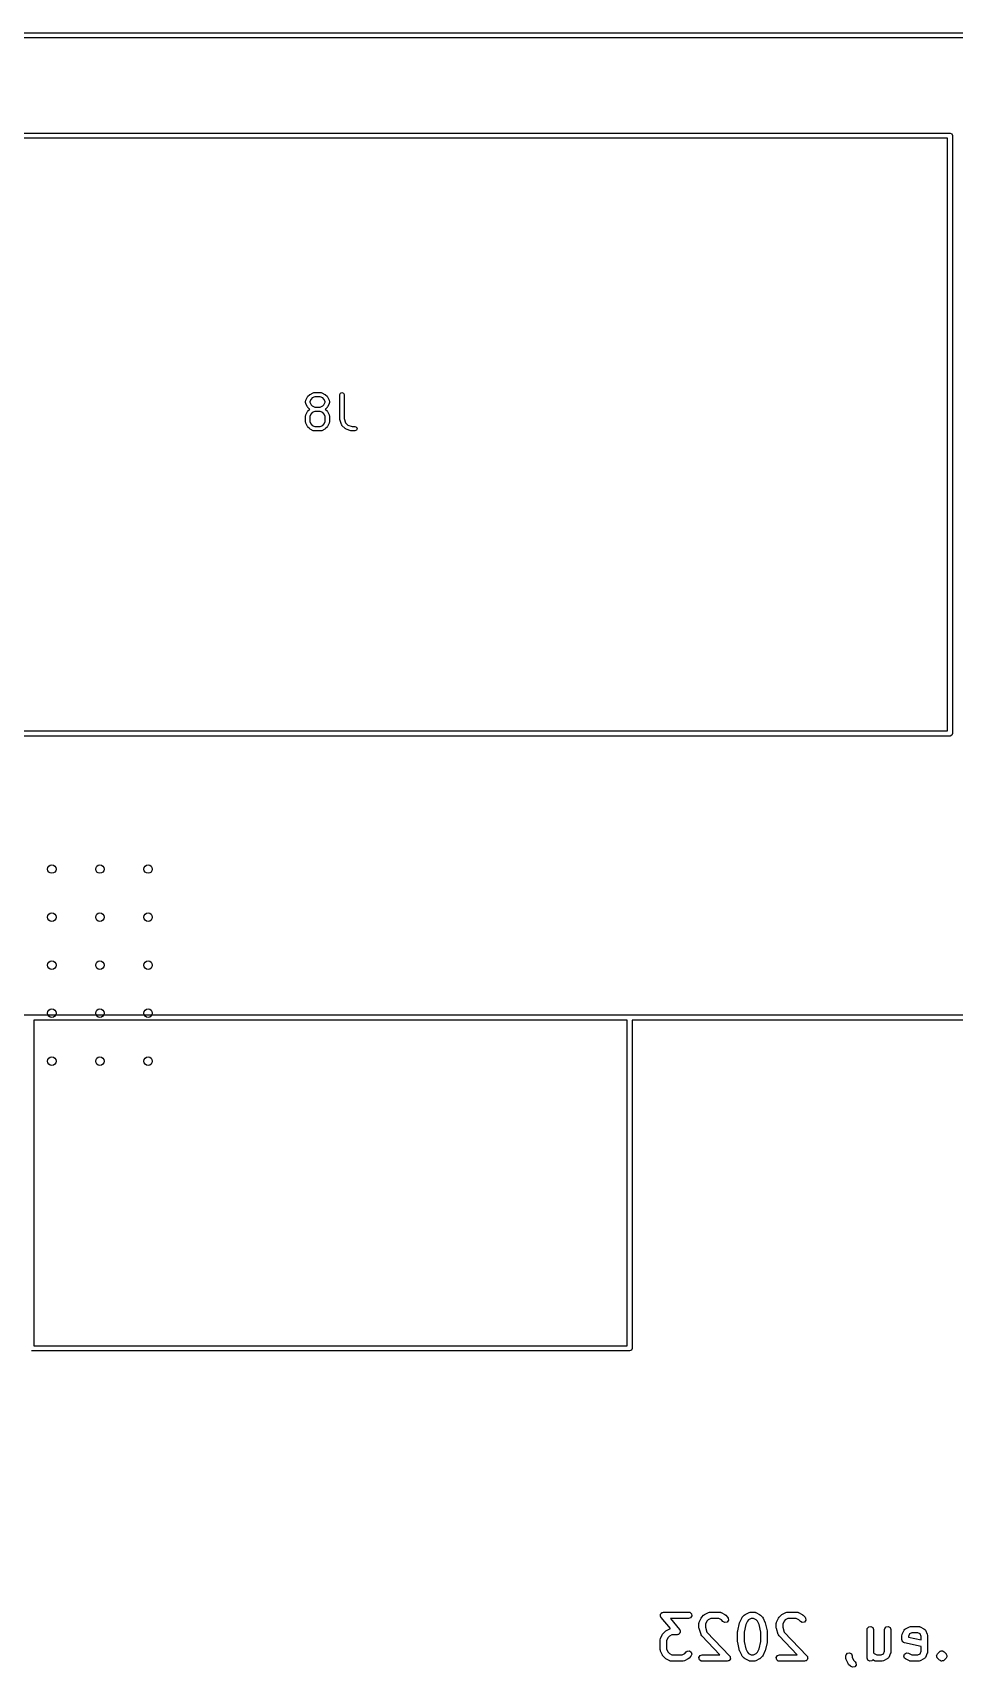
# Model space of a CAD drawing. Extents: x 0.03 to 2.76, y -2.35 to -0.04.
# Drawn here: x 1.136 to 1.985, y -2.347 to -0.84 of the extents above; entities that cross this region are included whole.
import ezdxf

# ---------------------------------------------------------------- set-up
doc = ezdxf.new("R2010")
doc.units = 0
doc.header["$MEASUREMENT"] = 0
doc.layers.add('BLACK', color=7, linetype='CONTINUOUS')

msp = doc.modelspace()

# ---------------------------------------------------------------- linework, layer by layer
at = {"layer": 'BLACK', "linetype": 'CONTINUOUS'}
for p, q in [((0.7311, -0.8396), (2.0894, -0.8396)), ((2.087, -0.8443), (0.7335, -0.8443)), ((0.8394, -0.9321), (1.9811, -0.9321)), ((1.9811, -0.9321), (1.9828, -0.9328)), ((1.9828, -0.9328), (1.9835, -0.9344)), ((1.9787, -0.9368), (0.8417, -0.9368)), ((1.9787, -1.4833), (1.9787, -0.9368)), ((1.9835, -0.9344), (1.9835, -1.4856)), ((1.3875, -1.1783), (1.389, -1.1753)), ((1.389, -1.1753), (1.3892, -1.1751)), ((1.3892, -1.1751), (1.3894, -1.1748)), ((1.3894, -1.1748), (1.3908, -1.1733)), ((1.3908, -1.1733), (1.3912, -1.1732)), ((1.3912, -1.1732), (1.3914, -1.173)), ((1.3914, -1.173), (1.3944, -1.1715)), ((1.3957, -1.1752), (1.3934, -1.1763)), ((1.3944, -1.1715), (1.3948, -1.1714)), ((1.3948, -1.1714), (1.3952, -1.1713)), ((1.3952, -1.1713), (1.4012, -1.1713)), ((1.4008, -1.1752), (1.3957, -1.1752)), ((1.4031, -1.1763), (1.4008, -1.1752)), ((1.4012, -1.1713), (1.4017, -1.1714)), ((1.4017, -1.1714), (1.4021, -1.1715)), ((1.4021, -1.1715), (1.4051, -1.173)), ((1.4051, -1.173), (1.4053, -1.1732)), ((1.4053, -1.1732), (1.4056, -1.1733)), ((1.4056, -1.1733), (1.4071, -1.1748)), ((1.4071, -1.1748), (1.4072, -1.1751)), ((1.4072, -1.1751), (1.4075, -1.1753)), ((1.4075, -1.1753), (1.409, -1.1783)), ((1.4188, -1.1732), (1.4193, -1.1718)), ((1.4188, -1.1957), (1.4188, -1.1732)), ((1.4193, -1.1718), (1.4207, -1.1713)), ((1.4207, -1.1713), (1.4221, -1.1718)), ((1.4221, -1.1718), (1.4227, -1.1732)), ((1.4227, -1.1732), (1.4227, -1.1954)), ((1.3873, -1.1792), (1.3875, -1.1788)), ((1.3873, -1.1807), (1.3873, -1.1792)), ((1.3875, -1.1811), (1.3873, -1.1807)), ((1.3875, -1.1788), (1.3875, -1.1783)), ((1.3875, -1.1816), (1.3875, -1.1811)), ((1.389, -1.1846), (1.3875, -1.1816)), ((1.3875, -1.1918), (1.389, -1.1888)), ((1.3892, -1.1848), (1.389, -1.1846)), ((1.389, -1.1888), (1.3892, -1.1886)), ((1.3894, -1.1851), (1.3892, -1.1848)), ((1.3892, -1.1886), (1.3894, -1.1883)), ((1.3908, -1.1866), (1.3894, -1.1851)), ((1.3894, -1.1883), (1.3908, -1.1868)), ((1.3911, -1.1867), (1.3908, -1.1866)), ((1.3908, -1.1868), (1.3911, -1.1867)), ((1.3924, -1.1774), (1.3912, -1.1797)), ((1.3912, -1.1797), (1.3912, -1.1803)), ((1.3912, -1.1803), (1.3924, -1.1826)), ((1.3934, -1.1763), (1.3924, -1.1774)), ((1.3924, -1.1826), (1.3934, -1.1836)), ((1.3934, -1.1898), (1.3924, -1.1909)), ((1.3934, -1.1836), (1.3957, -1.1847)), ((1.3957, -1.1887), (1.3934, -1.1898)), ((1.3957, -1.1847), (1.4008, -1.1847)), ((1.4008, -1.1887), (1.3957, -1.1887)), ((1.4008, -1.1847), (1.4031, -1.1836)), ((1.4031, -1.1898), (1.4008, -1.1887)), ((1.4041, -1.1774), (1.4031, -1.1763)), ((1.4031, -1.1836), (1.4041, -1.1826)), ((1.4041, -1.1909), (1.4031, -1.1898)), ((1.4053, -1.1797), (1.4041, -1.1774)), ((1.4041, -1.1826), (1.4053, -1.1803)), ((1.4053, -1.1803), (1.4053, -1.1797)), ((1.4056, -1.1866), (1.4054, -1.1867)), ((1.4054, -1.1867), (1.4056, -1.1868)), ((1.4071, -1.1851), (1.4056, -1.1866)), ((1.4056, -1.1868), (1.4071, -1.1883)), ((1.4072, -1.1848), (1.4071, -1.1851)), ((1.4071, -1.1883), (1.4072, -1.1886)), ((1.4075, -1.1846), (1.4072, -1.1848)), ((1.4072, -1.1886), (1.4075, -1.1888)), ((1.409, -1.1816), (1.4075, -1.1846)), ((1.4075, -1.1888), (1.409, -1.1918)), ((1.409, -1.1783), (1.409, -1.1788)), ((1.409, -1.1788), (1.4092, -1.1792)), ((1.4092, -1.1807), (1.409, -1.1811)), ((1.409, -1.1811), (1.409, -1.1816)), ((1.4092, -1.1792), (1.4092, -1.1807)), ((1.3873, -1.1927), (1.3875, -1.1923)), ((1.3873, -1.1987), (1.3873, -1.1927)), ((1.3875, -1.1991), (1.3873, -1.1987)), ((1.3875, -1.1923), (1.3875, -1.1918)), ((1.3875, -1.1996), (1.3875, -1.1991)), ((1.389, -1.2026), (1.3875, -1.1996)), ((1.3892, -1.2028), (1.389, -1.2026)), ((1.3894, -1.2031), (1.3892, -1.2028)), ((1.3908, -1.2046), (1.3894, -1.2031)), ((1.3912, -1.2047), (1.3908, -1.2046)), ((1.3924, -1.1909), (1.3912, -1.1932)), ((1.3912, -1.1932), (1.3912, -1.1983)), ((1.3912, -1.1983), (1.3924, -1.2006)), ((1.3914, -1.205), (1.3912, -1.2047)), ((1.3944, -1.2065), (1.3914, -1.205)), ((1.3924, -1.2006), (1.3934, -1.2016)), ((1.3934, -1.2016), (1.3957, -1.2027)), ((1.3957, -1.2027), (1.4008, -1.2027)), ((1.4008, -1.2027), (1.4031, -1.2016)), ((1.4051, -1.205), (1.4021, -1.2065)), ((1.4031, -1.2016), (1.4041, -1.2006)), ((1.4053, -1.1932), (1.4041, -1.1909)), ((1.4041, -1.2006), (1.4053, -1.1983)), ((1.4053, -1.2047), (1.4051, -1.205)), ((1.4053, -1.1983), (1.4053, -1.1932)), ((1.4056, -1.2046), (1.4053, -1.2047)), ((1.4071, -1.2031), (1.4056, -1.2046)), ((1.4072, -1.2028), (1.4071, -1.2031)), ((1.4075, -1.2026), (1.4072, -1.2028)), ((1.409, -1.1996), (1.4075, -1.2026)), ((1.409, -1.1918), (1.409, -1.1923)), ((1.409, -1.1923), (1.4092, -1.1927)), ((1.4092, -1.1987), (1.409, -1.1991)), ((1.409, -1.1991), (1.409, -1.1996)), ((1.4092, -1.1927), (1.4092, -1.1987)), ((1.4189, -1.196), (1.4188, -1.1957)), ((1.4189, -1.1963), (1.4189, -1.196)), ((1.4204, -1.2008), (1.4189, -1.1963)), ((1.4207, -1.2012), (1.4204, -1.2008)), ((1.4208, -1.2016), (1.4207, -1.2012)), ((1.4238, -1.2046), (1.4208, -1.2016)), ((1.4227, -1.1954), (1.424, -1.1992)), ((1.4243, -1.2048), (1.4238, -1.2046)), ((1.424, -1.1992), (1.4263, -1.2015)), ((1.4246, -1.2051), (1.4243, -1.2048)), ((1.4291, -1.2066), (1.4246, -1.2051)), ((1.4263, -1.2015), (1.4301, -1.2027)), ((1.4301, -1.2027), (1.4327, -1.2027)), ((1.4327, -1.2027), (1.4341, -1.2033)), ((1.4341, -1.2033), (1.4347, -1.2047)), ((1.4347, -1.2047), (1.4341, -1.2061)), ((1.3948, -1.2065), (1.3944, -1.2065)), ((1.3952, -1.2067), (1.3948, -1.2065)), ((1.4012, -1.2067), (1.3952, -1.2067)), ((1.4017, -1.2065), (1.4012, -1.2067)), ((1.4021, -1.2065), (1.4017, -1.2065)), ((1.4294, -1.2066), (1.4291, -1.2066)), ((1.4297, -1.2067), (1.4294, -1.2066)), ((1.4327, -1.2067), (1.4297, -1.2067)), ((1.4341, -1.2061), (1.4327, -1.2067)), ((1.9811, -1.488), (0.8394, -1.488)), ((0.8417, -1.4833), (1.9787, -1.4833)), ((1.9828, -1.4873), (1.9811, -1.488)), ((1.9835, -1.4856), (1.9828, -1.4873)), ((0.7335, -1.7451), (2.087, -1.7451)), ((1.137, -1.7498), (1.137, -2.0502)), ((1.6835, -1.7498), (1.137, -1.7498)), ((1.6835, -2.0502), (1.6835, -1.7498)), ((2.0894, -1.7498), (1.6882, -1.7498)), ((1.6882, -1.7498), (1.6882, -2.0526)), ((1.6858, -2.0549), (1.1346, -2.0549)), ((1.137, -2.0502), (1.6835, -2.0502)), ((1.6875, -2.0542), (1.6858, -2.0549)), ((1.6882, -2.0526), (1.6875, -2.0542)), ((1.7142, -2.2981), (1.7143, -2.2979)), ((1.7143, -2.2988), (1.7142, -2.2981)), ((1.7143, -2.2976), (1.7148, -2.297)), ((1.7143, -2.2979), (1.7143, -2.2976)), ((1.7143, -2.2996), (1.7143, -2.2988)), ((1.7145, -2.3), (1.7143, -2.2996)), ((1.7145, -2.3001), (1.7145, -2.3)), ((1.7146, -2.3002), (1.7145, -2.3001)), ((1.7148, -2.3005), (1.7146, -2.3002)), ((1.7148, -2.297), (1.7152, -2.2963)), ((1.7234, -2.3108), (1.7148, -2.3005)), ((1.7152, -2.2963), (1.7154, -2.2963)), ((1.7154, -2.2963), (1.7156, -2.2961)), ((1.7156, -2.2961), (1.7164, -2.2959)), ((1.7164, -2.2959), (1.7171, -2.2957)), ((1.7171, -2.2957), (1.7402, -2.2957)), ((1.7402, -2.3016), (1.7234, -2.3016)), ((1.7234, -2.3016), (1.7318, -2.3117)), ((1.7402, -2.2957), (1.7412, -2.2958)), ((1.7421, -2.3009), (1.7402, -2.3016)), ((1.7412, -2.2958), (1.7428, -2.2971)), ((1.7431, -2.2991), (1.7421, -2.3009)), ((1.7428, -2.2971), (1.7431, -2.2991)), ((1.7498, -2.3061), (1.7499, -2.3051)), ((1.7499, -2.3051), (1.75, -2.305)), ((1.75, -2.3049), (1.7518, -2.3011)), ((1.75, -2.305), (1.75, -2.3049)), ((1.7518, -2.3011), (1.7523, -2.3004)), ((1.7523, -2.3004), (1.7524, -2.3003)), ((1.7524, -2.3003), (1.7541, -2.2985)), ((1.7541, -2.2985), (1.7549, -2.2979)), ((1.7549, -2.2979), (1.7585, -2.296)), ((1.7549, -2.2979), (1.7549, -2.2979)), ((1.757, -2.3041), (1.7557, -2.3068)), ((1.7581, -2.3029), (1.757, -2.3041)), ((1.7606, -2.3016), (1.7581, -2.3029)), ((1.7585, -2.296), (1.7594, -2.2957)), ((1.7594, -2.2957), (1.7596, -2.2957)), ((1.7596, -2.2957), (1.7598, -2.2957)), ((1.7598, -2.2957), (1.7687, -2.2957)), ((1.768, -2.3016), (1.7606, -2.3016)), ((1.7705, -2.3029), (1.768, -2.3016)), ((1.7687, -2.2957), (1.7697, -2.2958)), ((1.7697, -2.2958), (1.7699, -2.296)), ((1.7699, -2.296), (1.7701, -2.296)), ((1.7701, -2.296), (1.7737, -2.2979)), ((1.7719, -2.3044), (1.7705, -2.3029)), ((1.7737, -2.3053), (1.7719, -2.3044)), ((1.7737, -2.2979), (1.7744, -2.2984)), ((1.7757, -2.3048), (1.7737, -2.3053)), ((1.7744, -2.2984), (1.7744, -2.2985)), ((1.7744, -2.2985), (1.7762, -2.3003)), ((1.7769, -2.3032), (1.7757, -2.3048)), ((1.7762, -2.3003), (1.7768, -2.3012)), ((1.7768, -2.3012), (1.7769, -2.3032)), ((1.7855, -2.3129), (1.7872, -2.3054)), ((1.7872, -2.3054), (1.7874, -2.305)), ((1.7874, -2.3049), (1.7892, -2.3011)), ((1.7874, -2.305), (1.7874, -2.3049)), ((1.7892, -2.3011), (1.7897, -2.3004)), ((1.7897, -2.3003), (1.7915, -2.2985)), ((1.7897, -2.3004), (1.7897, -2.3003)), ((1.7915, -2.2985), (1.7923, -2.2979)), ((1.7923, -2.2979), (1.7959, -2.296)), ((1.7923, -2.2979), (1.7923, -2.2979)), ((1.7944, -2.3041), (1.7929, -2.3071)), ((1.7955, -2.3029), (1.7944, -2.3041)), ((1.798, -2.3016), (1.7955, -2.3029)), ((1.7959, -2.296), (1.7968, -2.2957)), ((1.7968, -2.2957), (1.797, -2.2957)), ((1.797, -2.2957), (1.7972, -2.2957)), ((1.7972, -2.2957), (1.8008, -2.2957)), ((1.8001, -2.3016), (1.798, -2.3016)), ((1.8026, -2.3029), (1.8001, -2.3016)), ((1.8008, -2.2957), (1.8018, -2.2958)), ((1.8018, -2.2958), (1.802, -2.296)), ((1.802, -2.296), (1.8022, -2.296)), ((1.8022, -2.296), (1.8057, -2.2979)), ((1.8037, -2.3041), (1.8026, -2.3029)), ((1.8051, -2.3071), (1.8037, -2.3041)), ((1.8057, -2.2979), (1.8064, -2.2984)), ((1.8064, -2.2984), (1.8065, -2.2985)), ((1.8065, -2.2985), (1.8083, -2.3003)), ((1.8083, -2.3003), (1.8088, -2.3011)), ((1.8088, -2.3011), (1.8088, -2.3011)), ((1.8088, -2.3011), (1.8106, -2.3049)), ((1.8106, -2.3049), (1.8107, -2.3053)), ((1.8107, -2.3053), (1.8108, -2.3054)), ((1.8108, -2.3054), (1.8126, -2.3129)), ((1.821, -2.3061), (1.8212, -2.3051)), ((1.8212, -2.3051), (1.8213, -2.305)), ((1.8213, -2.3049), (1.8231, -2.3011)), ((1.8213, -2.305), (1.8213, -2.3049)), ((1.8231, -2.3011), (1.8236, -2.3004)), ((1.8236, -2.3003), (1.8254, -2.2985)), ((1.8236, -2.3004), (1.8236, -2.3003)), ((1.8254, -2.2985), (1.8261, -2.2979)), ((1.8261, -2.2979), (1.8297, -2.296)), ((1.8261, -2.2979), (1.8261, -2.2979)), ((1.8282, -2.3041), (1.8269, -2.3068)), ((1.8293, -2.3029), (1.8282, -2.3041)), ((1.8318, -2.3016), (1.8293, -2.3029)), ((1.8297, -2.296), (1.8307, -2.2957)), ((1.8307, -2.2957), (1.8309, -2.2957)), ((1.8309, -2.2957), (1.8311, -2.2957)), ((1.8311, -2.2957), (1.84, -2.2957)), ((1.8393, -2.3016), (1.8318, -2.3016)), ((1.8417, -2.3029), (1.8393, -2.3016)), ((1.84, -2.2957), (1.841, -2.2958)), ((1.841, -2.2958), (1.8412, -2.296)), ((1.8412, -2.296), (1.8414, -2.296)), ((1.8414, -2.296), (1.8449, -2.2979)), ((1.8432, -2.3044), (1.8417, -2.3029)), ((1.845, -2.3053), (1.8432, -2.3044)), ((1.8449, -2.2979), (1.8456, -2.2984)), ((1.847, -2.3048), (1.845, -2.3053)), ((1.8456, -2.2984), (1.8457, -2.2985)), ((1.8457, -2.2985), (1.8475, -2.3003)), ((1.8481, -2.3032), (1.847, -2.3048)), ((1.8475, -2.3003), (1.848, -2.3012)), ((1.848, -2.3012), (1.8481, -2.3032)), ((1.7141, -2.3211), (1.7143, -2.3201)), ((1.7143, -2.3201), (1.7144, -2.32)), ((1.7144, -2.3199), (1.7162, -2.3161)), ((1.7144, -2.32), (1.7144, -2.3199)), ((1.7162, -2.3161), (1.7167, -2.3154)), ((1.7167, -2.3153), (1.7185, -2.3135)), ((1.7167, -2.3154), (1.7167, -2.3153)), ((1.7185, -2.3135), (1.7192, -2.3129)), ((1.7192, -2.3129), (1.7193, -2.3129)), ((1.7193, -2.3129), (1.7228, -2.311)), ((1.7213, -2.319), (1.72, -2.3218)), ((1.7225, -2.3179), (1.7213, -2.319)), ((1.7249, -2.3166), (1.7225, -2.3179)), ((1.7228, -2.311), (1.7234, -2.3108)), ((1.7296, -2.3166), (1.7249, -2.3166)), ((1.7303, -2.3163), (1.7296, -2.3166)), ((1.731, -2.3162), (1.7303, -2.3163)), ((1.7312, -2.316), (1.731, -2.3162)), ((1.7314, -2.3159), (1.7312, -2.316)), ((1.7318, -2.3152), (1.7314, -2.3159)), ((1.7318, -2.3117), (1.732, -2.3121)), ((1.7323, -2.3146), (1.7318, -2.3152)), ((1.732, -2.3121), (1.7321, -2.3121)), ((1.7321, -2.3121), (1.7321, -2.3123)), ((1.7321, -2.3123), (1.7323, -2.3126)), ((1.7323, -2.3126), (1.7323, -2.3134)), ((1.7323, -2.3134), (1.7325, -2.3141)), ((1.7325, -2.3141), (1.7323, -2.3144)), ((1.7323, -2.3144), (1.7323, -2.3146)), ((1.7498, -2.3099), (1.7498, -2.3061)), ((1.7498, -2.31), (1.7498, -2.3099)), ((1.7499, -2.3108), (1.7498, -2.31)), ((1.7517, -2.3164), (1.7499, -2.3108)), ((1.7518, -2.3165), (1.7517, -2.3164)), ((1.7518, -2.3167), (1.7518, -2.3165)), ((1.7524, -2.3175), (1.7518, -2.3167)), ((1.769, -2.335), (1.7524, -2.3175)), ((1.7557, -2.3068), (1.7557, -2.3094)), ((1.7557, -2.3094), (1.7571, -2.314)), ((1.7571, -2.314), (1.778, -2.3359)), ((1.7854, -2.3136), (1.7855, -2.3131)), ((1.7854, -2.323), (1.7854, -2.3136)), ((1.7855, -2.3131), (1.7855, -2.3129)), ((1.7929, -2.3071), (1.7913, -2.314)), ((1.7913, -2.314), (1.7913, -2.3226)), ((1.8068, -2.314), (1.8051, -2.3071)), ((1.8068, -2.3226), (1.8068, -2.314)), ((1.8126, -2.3129), (1.8126, -2.3135)), ((1.8126, -2.3135), (1.8127, -2.3136)), ((1.8127, -2.3136), (1.8127, -2.323)), ((1.821, -2.3099), (1.821, -2.3061)), ((1.821, -2.31), (1.821, -2.3099)), ((1.8211, -2.3108), (1.821, -2.31)), ((1.8229, -2.3164), (1.8211, -2.3108)), ((1.823, -2.3165), (1.8229, -2.3164)), ((1.823, -2.3167), (1.823, -2.3165)), ((1.8236, -2.3175), (1.823, -2.3167)), ((1.8402, -2.335), (1.8236, -2.3175)), ((1.8269, -2.3068), (1.8269, -2.3094)), ((1.8269, -2.3094), (1.8283, -2.314)), ((1.8283, -2.314), (1.8492, -2.3359)), ((1.9047, -2.3117), (1.9049, -2.3107)), ((1.9047, -2.338), (1.9047, -2.3117)), ((1.9049, -2.3107), (1.9062, -2.3092)), ((1.9062, -2.3092), (1.9082, -2.3088)), ((1.9082, -2.3088), (1.9099, -2.3098)), ((1.9099, -2.3098), (1.9106, -2.3117)), ((1.9106, -2.3117), (1.9106, -2.3331)), ((1.9207, -2.3117), (1.9209, -2.3107)), ((1.9207, -2.3317), (1.9207, -2.3117)), ((1.9209, -2.3107), (1.9222, -2.3092)), ((1.9222, -2.3092), (1.9242, -2.3088)), ((1.9242, -2.3088), (1.926, -2.3098)), ((1.926, -2.3098), (1.9266, -2.3117)), ((1.9266, -2.3117), (1.9266, -2.3324)), ((1.9368, -2.3174), (1.9369, -2.3163)), ((1.9368, -2.3211), (1.9368, -2.3174)), ((1.9369, -2.3163), (1.937, -2.3162)), ((1.937, -2.3161), (1.9388, -2.3123)), ((1.937, -2.3162), (1.937, -2.3161)), ((1.9388, -2.3123), (1.9394, -2.3115)), ((1.9394, -2.3115), (1.9398, -2.3113)), ((1.9398, -2.3113), (1.9401, -2.311)), ((1.9401, -2.311), (1.9437, -2.3091)), ((1.9437, -2.3158), (1.9427, -2.318)), ((1.9427, -2.318), (1.9427, -2.3187)), ((1.9427, -2.3187), (1.9546, -2.3212)), ((1.9437, -2.3091), (1.9447, -2.3088)), ((1.9458, -2.3147), (1.9437, -2.3158)), ((1.9447, -2.3088), (1.9449, -2.3089)), ((1.9449, -2.3089), (1.9451, -2.3088)), ((1.9451, -2.3088), (1.9522, -2.3088)), ((1.9514, -2.3147), (1.9458, -2.3147)), ((1.9535, -2.3158), (1.9514, -2.3147)), ((1.9522, -2.3088), (1.9532, -2.309)), ((1.9532, -2.309), (1.9533, -2.3091)), ((1.9533, -2.3091), (1.9536, -2.3091)), ((1.9546, -2.318), (1.9535, -2.3158)), ((1.9536, -2.3091), (1.9571, -2.311)), ((1.9546, -2.3212), (1.9546, -2.318)), ((1.9571, -2.311), (1.9579, -2.3116)), ((1.9579, -2.3116), (1.9581, -2.312)), ((1.9581, -2.312), (1.9584, -2.3123)), ((1.9584, -2.3123), (1.9602, -2.3161)), ((1.9602, -2.3161), (1.9605, -2.3171)), ((1.9605, -2.3171), (1.9604, -2.3172)), ((1.9604, -2.3172), (1.9605, -2.3174)), ((1.9605, -2.3174), (1.9605, -2.3324)), ((1.7141, -2.3305), (1.7141, -2.3211)), ((1.7142, -2.3306), (1.7141, -2.3305)), ((1.7142, -2.3308), (1.7142, -2.3306)), ((1.7144, -2.3317), (1.7142, -2.3308)), ((1.7162, -2.3355), (1.7144, -2.3317)), ((1.7163, -2.3356), (1.7162, -2.3355)), ((1.7167, -2.3363), (1.7163, -2.3356)), ((1.72, -2.3218), (1.72, -2.3298)), ((1.72, -2.3298), (1.7213, -2.3325)), ((1.7213, -2.3325), (1.7225, -2.3337)), ((1.7225, -2.3337), (1.7249, -2.335)), ((1.7249, -2.335), (1.7342, -2.335)), ((1.7342, -2.335), (1.7367, -2.3337)), ((1.7367, -2.3337), (1.7381, -2.3322)), ((1.7381, -2.3322), (1.7389, -2.3316)), ((1.7389, -2.3316), (1.7409, -2.3314)), ((1.7409, -2.3314), (1.7426, -2.3325)), ((1.7432, -2.3344), (1.7424, -2.3363)), ((1.7426, -2.3325), (1.7432, -2.3344)), ((1.7498, -2.3375), (1.7508, -2.3357)), ((1.7508, -2.3357), (1.7527, -2.335)), ((1.7527, -2.335), (1.769, -2.335)), ((1.7854, -2.3231), (1.7854, -2.323)), ((1.7855, -2.3237), (1.7854, -2.3231)), ((1.7872, -2.3312), (1.7855, -2.3237)), ((1.7873, -2.3313), (1.7872, -2.3312)), ((1.7874, -2.3317), (1.7873, -2.3313)), ((1.7892, -2.3355), (1.7874, -2.3317)), ((1.7893, -2.3356), (1.7892, -2.3355)), ((1.7897, -2.3363), (1.7893, -2.3356)), ((1.7913, -2.3226), (1.7929, -2.3295)), ((1.7929, -2.3295), (1.7944, -2.3325)), ((1.7944, -2.3325), (1.7955, -2.3337)), ((1.7955, -2.3337), (1.798, -2.335)), ((1.798, -2.335), (1.8001, -2.335)), ((1.8001, -2.335), (1.8026, -2.3337)), ((1.8026, -2.3337), (1.8037, -2.3325)), ((1.8037, -2.3325), (1.8051, -2.3295)), ((1.8051, -2.3295), (1.8068, -2.3226)), ((1.8088, -2.3355), (1.8083, -2.3362)), ((1.8106, -2.3317), (1.8088, -2.3355)), ((1.8108, -2.3312), (1.8106, -2.3316)), ((1.8106, -2.3316), (1.8106, -2.3317)), ((1.8126, -2.3237), (1.8108, -2.3312)), ((1.8127, -2.323), (1.8126, -2.3235)), ((1.8126, -2.3235), (1.8126, -2.3237)), ((1.821, -2.3375), (1.822, -2.3357)), ((1.822, -2.3357), (1.8239, -2.335)), ((1.8239, -2.335), (1.8402, -2.335)), ((1.8851, -2.3361), (1.8853, -2.3351)), ((1.8853, -2.3351), (1.8866, -2.3335)), ((1.8866, -2.3335), (1.8886, -2.3332)), ((1.8886, -2.3332), (1.8903, -2.3342)), ((1.8903, -2.3342), (1.891, -2.3361)), ((1.9106, -2.3331), (1.9112, -2.3337)), ((1.9112, -2.3337), (1.9137, -2.335)), ((1.9137, -2.335), (1.9176, -2.335)), ((1.9176, -2.335), (1.9197, -2.334)), ((1.9197, -2.334), (1.9207, -2.3317)), ((1.9264, -2.3336), (1.9246, -2.3374)), ((1.9265, -2.3334), (1.9264, -2.3335)), ((1.9264, -2.3335), (1.9264, -2.3336)), ((1.9266, -2.3324), (1.9265, -2.3334)), ((1.9369, -2.3216), (1.9368, -2.3211)), ((1.9369, -2.322), (1.9369, -2.3216)), ((1.9373, -2.3225), (1.9369, -2.322)), ((1.9374, -2.323), (1.9373, -2.3225)), ((1.9379, -2.3232), (1.9374, -2.323)), ((1.9382, -2.3236), (1.9379, -2.3232)), ((1.9391, -2.324), (1.9382, -2.3236)), ((1.9385, -2.3362), (1.9392, -2.3343)), ((1.9546, -2.3273), (1.9391, -2.324)), ((1.9392, -2.3343), (1.9409, -2.3332)), ((1.9409, -2.3332), (1.9429, -2.3335)), ((1.9429, -2.3335), (1.9458, -2.335)), ((1.9458, -2.335), (1.9514, -2.335)), ((1.9514, -2.335), (1.9535, -2.334)), ((1.9535, -2.334), (1.9546, -2.3317)), ((1.9546, -2.3317), (1.9546, -2.3273)), ((1.9602, -2.3336), (1.9584, -2.3374)), ((1.9603, -2.3334), (1.9602, -2.3335)), ((1.9602, -2.3335), (1.9602, -2.3336)), ((1.9605, -2.3324), (1.9603, -2.3334)), ((1.9688, -2.3359), (1.969, -2.3356)), ((1.9689, -2.3353), (1.9694, -2.3347)), ((1.969, -2.3356), (1.9689, -2.3353)), ((1.9694, -2.3347), (1.9696, -2.3341)), ((1.9696, -2.3341), (1.9714, -2.3322)), ((1.9714, -2.3322), (1.9718, -2.3319)), ((1.9718, -2.3319), (1.9719, -2.3318)), ((1.9719, -2.3318), (1.972, -2.3317)), ((1.972, -2.3317), (1.9721, -2.3317)), ((1.9721, -2.3317), (1.9722, -2.3316)), ((1.9721, -2.3317), (1.9721, -2.3317)), ((1.9722, -2.3316), (1.9731, -2.3315)), ((1.9731, -2.3315), (1.9739, -2.3313)), ((1.9739, -2.3313), (1.974, -2.3313)), ((1.974, -2.3313), (1.9741, -2.3313)), ((1.9741, -2.3313), (1.9742, -2.3314)), ((1.9742, -2.3314), (1.9743, -2.3314)), ((1.9743, -2.3314), (1.9749, -2.3318)), ((1.9749, -2.3318), (1.9757, -2.3322)), ((1.9757, -2.3322), (1.9775, -2.3341)), ((1.9775, -2.3341), (1.9776, -2.3343)), ((1.9776, -2.3343), (1.9777, -2.3344)), ((1.9777, -2.3344), (1.9777, -2.3345)), ((1.9777, -2.3345), (1.978, -2.3349)), ((1.978, -2.3349), (1.9781, -2.3356)), ((1.9781, -2.3356), (1.9783, -2.3363)), ((1.7185, -2.3381), (1.7167, -2.3363)), ((1.7186, -2.3382), (1.7185, -2.3381)), ((1.7193, -2.3387), (1.7186, -2.3382)), ((1.7228, -2.3406), (1.7193, -2.3387)), ((1.723, -2.3406), (1.7228, -2.3406)), ((1.7232, -2.3408), (1.723, -2.3406)), ((1.7242, -2.3409), (1.7232, -2.3408)), ((1.7349, -2.3409), (1.7242, -2.3409)), ((1.7351, -2.3409), (1.7349, -2.3409)), ((1.7353, -2.3409), (1.7351, -2.3409)), ((1.7363, -2.3406), (1.7353, -2.3409)), ((1.7398, -2.3387), (1.7363, -2.3406)), ((1.7399, -2.3387), (1.7398, -2.3387)), ((1.7406, -2.3381), (1.7399, -2.3387)), ((1.7424, -2.3363), (1.7406, -2.3381)), ((1.7502, -2.3395), (1.7498, -2.3375)), ((1.7517, -2.3408), (1.7502, -2.3395)), ((1.7527, -2.3409), (1.7517, -2.3408)), ((1.7759, -2.3409), (1.7527, -2.3409)), ((1.7767, -2.3407), (1.7759, -2.3409)), ((1.7775, -2.3405), (1.7767, -2.3407)), ((1.7776, -2.3403), (1.7775, -2.3405)), ((1.7778, -2.3403), (1.7776, -2.3403)), ((1.7782, -2.3395), (1.7778, -2.3403)), ((1.778, -2.3359), (1.7783, -2.3364)), ((1.7787, -2.3388), (1.7782, -2.3395)), ((1.7783, -2.3364), (1.7784, -2.3365)), ((1.7784, -2.3365), (1.7784, -2.3366)), ((1.7784, -2.3366), (1.7786, -2.3368)), ((1.7786, -2.3368), (1.7786, -2.3377)), ((1.7786, -2.3377), (1.7788, -2.3385)), ((1.7788, -2.3385), (1.7787, -2.3386)), ((1.7787, -2.3386), (1.7787, -2.3388)), ((1.7915, -2.3381), (1.7897, -2.3363)), ((1.7916, -2.3382), (1.7915, -2.3381)), ((1.7923, -2.3387), (1.7916, -2.3382)), ((1.7959, -2.3406), (1.7923, -2.3387)), ((1.7961, -2.3406), (1.7959, -2.3406)), ((1.7962, -2.3408), (1.7961, -2.3406)), ((1.7972, -2.3409), (1.7962, -2.3408)), ((1.8008, -2.3409), (1.7972, -2.3409)), ((1.801, -2.3409), (1.8008, -2.3409)), ((1.8012, -2.3409), (1.801, -2.3409)), ((1.8022, -2.3406), (1.8012, -2.3409)), ((1.8057, -2.3387), (1.8022, -2.3406)), ((1.8058, -2.3387), (1.8057, -2.3387)), ((1.8065, -2.3381), (1.8058, -2.3387)), ((1.8083, -2.3363), (1.8065, -2.3381)), ((1.8083, -2.3362), (1.8083, -2.3363)), ((1.8214, -2.3395), (1.821, -2.3375)), ((1.8229, -2.3408), (1.8214, -2.3395)), ((1.8239, -2.3409), (1.8229, -2.3408)), ((1.8471, -2.3409), (1.8239, -2.3409)), ((1.8479, -2.3407), (1.8471, -2.3409)), ((1.8487, -2.3405), (1.8479, -2.3407)), ((1.8488, -2.3403), (1.8487, -2.3405)), ((1.849, -2.3403), (1.8488, -2.3403)), ((1.8494, -2.3395), (1.849, -2.3403)), ((1.8492, -2.3359), (1.8496, -2.3364)), ((1.8499, -2.3388), (1.8494, -2.3395)), ((1.8496, -2.3364), (1.8497, -2.3365)), ((1.8497, -2.3365), (1.8497, -2.3366)), ((1.8497, -2.3366), (1.8498, -2.3368)), ((1.8498, -2.3368), (1.8499, -2.3377)), ((1.8499, -2.3377), (1.85, -2.3385)), ((1.85, -2.3385), (1.8499, -2.3386)), ((1.8499, -2.3386), (1.8499, -2.3388)), ((1.8851, -2.338), (1.8851, -2.3361)), ((1.8852, -2.3381), (1.8851, -2.338)), ((1.8851, -2.3383), (1.8852, -2.3381)), ((1.8854, -2.3392), (1.8851, -2.3383)), ((1.8872, -2.343), (1.8854, -2.3392)), ((1.8877, -2.3438), (1.8872, -2.343)), ((1.8872, -2.343), (1.8872, -2.343)), ((1.8895, -2.3456), (1.8877, -2.3438)), ((1.8913, -2.3465), (1.8895, -2.3456)), ((1.891, -2.3361), (1.891, -2.3373)), ((1.891, -2.3373), (1.8923, -2.34)), ((1.8933, -2.3461), (1.8913, -2.3465)), ((1.8923, -2.34), (1.8938, -2.3416)), ((1.8945, -2.3445), (1.8933, -2.3461)), ((1.8938, -2.3416), (1.8943, -2.3424)), ((1.8943, -2.3424), (1.8945, -2.3445)), ((1.9054, -2.3399), (1.9047, -2.338)), ((1.9071, -2.3409), (1.9054, -2.3399)), ((1.9091, -2.3405), (1.9071, -2.3409)), ((1.9099, -2.3397), (1.9091, -2.3405)), ((1.9116, -2.3406), (1.9099, -2.3397)), ((1.9118, -2.3406), (1.9116, -2.3406)), ((1.912, -2.3408), (1.9118, -2.3406)), ((1.913, -2.3409), (1.912, -2.3408)), ((1.9183, -2.3409), (1.913, -2.3409)), ((1.9185, -2.3409), (1.9183, -2.3409)), ((1.9187, -2.3409), (1.9185, -2.3409)), ((1.9197, -2.3406), (1.9187, -2.3409)), ((1.9233, -2.3387), (1.9197, -2.3406)), ((1.9236, -2.3384), (1.9233, -2.3387)), ((1.924, -2.3382), (1.9236, -2.3384)), ((1.9246, -2.3374), (1.924, -2.3382)), ((1.9393, -2.3381), (1.9385, -2.3362)), ((1.9401, -2.3387), (1.9393, -2.3381)), ((1.9437, -2.3406), (1.9401, -2.3387)), ((1.9439, -2.3406), (1.9437, -2.3406)), ((1.9441, -2.3408), (1.9439, -2.3406)), ((1.9451, -2.3409), (1.9441, -2.3408)), ((1.9522, -2.3409), (1.9451, -2.3409)), ((1.9524, -2.3409), (1.9522, -2.3409)), ((1.9526, -2.3409), (1.9524, -2.3409)), ((1.9536, -2.3406), (1.9526, -2.3409)), ((1.9571, -2.3387), (1.9536, -2.3406)), ((1.9574, -2.3384), (1.9571, -2.3387)), ((1.9578, -2.3382), (1.9574, -2.3384)), ((1.9584, -2.3374), (1.9578, -2.3382)), ((1.969, -2.3366), (1.9688, -2.3359)), ((1.9691, -2.3373), (1.969, -2.3366)), ((1.9694, -2.3377), (1.9691, -2.3373)), ((1.9694, -2.3379), (1.9694, -2.3377)), ((1.9695, -2.3379), (1.9694, -2.3379)), ((1.9696, -2.3381), (1.9695, -2.3379)), ((1.9714, -2.34), (1.9696, -2.3381)), ((1.9722, -2.3404), (1.9714, -2.34)), ((1.9729, -2.3409), (1.9722, -2.3404)), ((1.973, -2.3408), (1.9729, -2.3409)), ((1.973, -2.3409), (1.973, -2.3408)), ((1.9731, -2.3409), (1.973, -2.3409)), ((1.9732, -2.3409), (1.9731, -2.3409)), ((1.974, -2.3407), (1.9732, -2.3409)), ((1.9749, -2.3406), (1.974, -2.3407)), ((1.975, -2.3405), (1.9749, -2.3406)), ((1.9751, -2.3405), (1.975, -2.3405)), ((1.975, -2.3405), (1.975, -2.3405)), ((1.9752, -2.3405), (1.9751, -2.3405)), ((1.9753, -2.3403), (1.9752, -2.3405)), ((1.9757, -2.34), (1.9753, -2.3403)), ((1.9775, -2.3381), (1.9757, -2.34)), ((1.9778, -2.3375), (1.9775, -2.3381)), ((1.9782, -2.3369), (1.9778, -2.3375)), ((1.9783, -2.3363), (1.9782, -2.3366)), ((1.9782, -2.3366), (1.9782, -2.3369))]:
    msp.add_line(p, q, dxfattribs=at)
at = {"layer": 'BLACK'}
for centre in [(1.1535, -1.6106), (1.1978, -1.6106), (1.2421, -1.6106), (1.1535, -1.6549), (1.1978, -1.6549), (1.2421, -1.6549), (1.1535, -1.6992), (1.1978, -1.6992), (1.2421, -1.6992), (1.1535, -1.7435), (1.1978, -1.7435), (1.2421, -1.7435), (1.1535, -1.7878), (1.1978, -1.7878), (1.2421, -1.7878)]:
    msp.add_circle(centre, 0.00394, dxfattribs=at)

doc.saveas('drawing.dxf')
